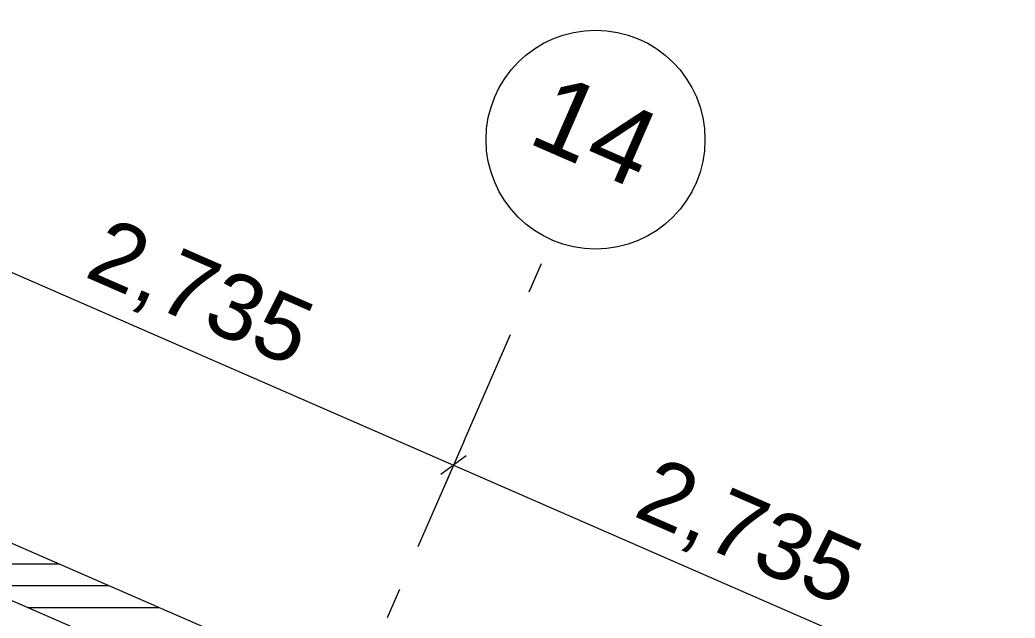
# Model space of a CAD drawing. Header units: millimetres. Extents: x -99530 to 1067232, y -97212 to 137997.
# Drawn here: x 70549 to 75095, y -4648 to -1917 of the extents above; entities that cross this region are included whole.
import ezdxf
from ezdxf.enums import TextEntityAlignment as Align

# ---------------------------------------------------------------- set-up
doc = ezdxf.new("R2010")
doc.units = ezdxf.units.MM
doc.header["$MEASUREMENT"] = 0
doc.linetypes.add('Double Dashed', pattern=[1093.611073, 529.166651, -211.666656, 141.111112, -211.666656])
doc.layers.add('New_A-15-MG_Structural_Grid', color=7, linetype='Continuous')
doc.layers.add('New_A-95-D_Dim_Grid.Dim', color=7, linetype='Continuous')
for name, color, linetype, lineweight in [('New_A-15-MG_Structural_Grid_Pen_No__4', 7, 'Continuous', 20), ('New_A-20-M_Hard_Landscape-Phase 1_Pen_No__1', 7, 'Continuous', 13), ('New_A-95-D_Dim_Grid.Dim_Pen_No__4', 7, 'Continuous', 20)]:
    doc.layers.add(name, color=color, linetype=linetype, lineweight=lineweight)
doc.styles.add('GENERATED_STYLE_4', font='')
doc.styles.get('GENERATED_STYLE_4').set_extended_font_data('Swis721 BT')
doc.dimstyles.new('GENERATED_STYLE__5', dxfattribs={"dimtxt": 300, "dimasz": 95, "dimexe": 0.18, "dimexo": 0, "dimgap": 0.09, "dimtad": 1, "dimdec": 0, "dimzin": 0, "dimdsep": 46, "dimtxsty": 'GENERATED_STYLE_4', "dimblk": 'ARROWHEAD_2', "dimblk1": 'ARROWHEAD_2', "dimblk2": 'ARROWHEAD_2', "dimcen": 0.09, "dimclrd": 7, "dimclre": 7, "dimclrt": 7, "dimadec": 0, "dimazin": 0, "dimtfac": 1, "dimtdec": 4, "dimtmove": 0, "dimatfit": 3, "dimfxl": 1, "dimtolj": 1, "dimtzin": 0, "dimarcsym": 0})

# ---------------------------------------------------------------- blocks, each defined once
blk = doc.blocks.new('Standard grid marker_5')
at = {"layer": 'New_A-15-MG_Structural_Grid_Pen_No__4', "linetype": 'Double Dashed'}
for q in [(0, 0), (29726, 0)]:
    blk.add_line((1000, 0), q, dxfattribs=at)
at = {"layer": 'New_A-15-MG_Structural_Grid_Pen_No__4', "linetype": 'Continuous'}
blk.add_circle((-500, 0), 500, dxfattribs=at)
at = {"layer": 'New_A-15-MG_Structural_Grid_Pen_No__4', "linetype": 'Double Dashed'}
blk.add_point((1000, 0), dxfattribs=at)
blk.add_point((1000, 0), dxfattribs=at)
at = {"layer": 'New_A-15-MG_Structural_Grid_Pen_No__4', "style": 'GENERATED_STYLE_4'}
for tag, p in [('AC_MarkerText_1_0', (-500, 36.5)), ('AC_MarkerText_1_1', (31226, 36.5))]:
    blk.add_attdef(tag, text='', height=350, rotation=90, dxfattribs=at).set_placement(p, align=Align.MIDDLE_CENTER)
blk = doc.blocks.new('*D461')
at = {"layer": 'New_A-95-D_Dim_Grid.Dim_Pen_No__4', "linetype": 'Continuous'}
for p, q in [((62690.1, 340.4), (70023.2, -2857.3)), ((69985.7, -2943.2), (70060.7, -2771.3)), ((70081.3, -2814.4), (69965.2, -2900.1)), ((70023.2, -2857.3), (72530.2, -3950.4)), ((72588.3, -3907.6), (72472.2, -3993.3)), ((72492.8, -4036.4), (72567.7, -3864.5))]:
    blk.add_line(p, q, dxfattribs=at)
at = {"layer": 'New_A-95-D_Dim_Grid.Dim_Pen_No__4', "insert": (70814.9, -3137), "char_height": 300, "attachment_point": 7, "rotation": 336.4404, "style": 'GENERATED_STYLE_4'}
blk.add_mtext('\\A1;{\\fSwis721 BT|b0|i0|c0|p34;2,735}', dxfattribs=at)
blk = doc.blocks.new('ARROWHEAD_2')
at = {"color": 0, "linetype": 'Continuous', "lineweight": 0}
for p, q in [((-0.378, -0.655), (0.378, 0.655)), ((0, 0), (-1, 0))]:
    blk.add_line(p, q, dxfattribs=at)
blk = doc.blocks.new('*D462')
at = {"layer": 'New_A-95-D_Dim_Grid.Dim_Pen_No__4', "linetype": 'Continuous'}
for p, q in [((70023.2, -2857.3), (72530.2, -3950.4)), ((72588.3, -3907.6), (72472.2, -3993.3)), ((72492.8, -4036.4), (72567.7, -3864.5)), ((72530.2, -3950.4), (75037.3, -5043.6)), ((74999.8, -5129.6), (75074.7, -4957.7)), ((74979.2, -5086.5), (75095.3, -5000.8)), ((75037.3, -5043.6), (75093.3, -5068.1))]:
    blk.add_line(p, q, dxfattribs=at)
at = {"layer": 'New_A-95-D_Dim_Grid.Dim_Pen_No__4', "insert": (73322, -4230.2), "char_height": 300, "attachment_point": 7, "rotation": 336.4404, "style": 'GENERATED_STYLE_4'}
blk.add_mtext('\\A1;{\\fSwis721 BT|b0|i0|c0|p34;2,735}', dxfattribs=at)

msp = doc.modelspace()

# ---------------------------------------------------------------- hatches: boundary and pattern name
at = {"layer": 'New_A-20-M_Hard_Landscape-Phase 1_Pen_No__1', "linetype": 'Continuous'}
h = msp.add_hatch(dxfattribs=at)
h.set_pattern_fill('Roof_Tile_0001', color=256, style=0, pattern_type=2)
h.set_pattern_definition([(0, (0, 0), (0, 100), [])])
h.paths.add_polyline_path([(74807.2, -6441.8), (54299.1, 2500.7), (54395.3, 2721.3), (74903.4, -6221.3)])

# ---------------------------------------------------------------- linework, layer by layer
at = {"layer": 'New_A-20-M_Hard_Landscape-Phase 1_Pen_No__1', "linetype": 'Continuous', "flags": 128}
msp.add_lwpolyline([(74807.2, -6441.8), (54299.1, 2500.7), (54395.3, 2721.3), (74903.4, -6221.3)], close=True, dxfattribs=at)

# ---------------------------------------------------------------- block references
at = {"layer": 'New_A-15-MG_Structural_Grid', "color": 8, "linetype": 'Continuous', "lineweight": 15}
ref = msp.add_blockref('Standard grid marker_5', (72978.9, -2921.6), dxfattribs=dict(at, zscale=1000, rotation=246.4404115839982))
ref.add_attrib('AC_MarkerText_1', '14', dxfattribs={"layer": 'New_A-15-MG_Structural_Grid_Pen_No__4', "color": 7, "height": 350, "rotation": 336.4404, "style": 'GENERATED_STYLE_4'}).set_placement((73178.7, -2422.1), align=Align.MIDDLE_CENTER)

# ---------------------------------------------------------------- dimensions: what is measured, and where the dimension line sits
at = {"layer": 'New_A-95-D_Dim_Grid.Dim', "linetype": 'Continuous'}
for base, p1, p2, picture, middle in [((72530.2, -3950.4), (69922.3, -3088.8), (72579.2, -3838.3), '*D461', (71360.6, -3211.3)), ((75037.3, -5043.6), (72579.2, -3838.3), (74888.2, -5385.5), '*D462', (73867.6, -4304.5))]:
    dim = msp.add_linear_dim(base=base, p1=p1, p2=p2, angle=336.4404, dimstyle='GENERATED_STYLE__5', dxfattribs=at)
    dim.commit()
    dim.dimension.update_dxf_attribs({"geometry": picture, "text_midpoint": middle, "dimtype": 160, "text_rotation": 336.4404})

doc.saveas('drawing.dxf')
